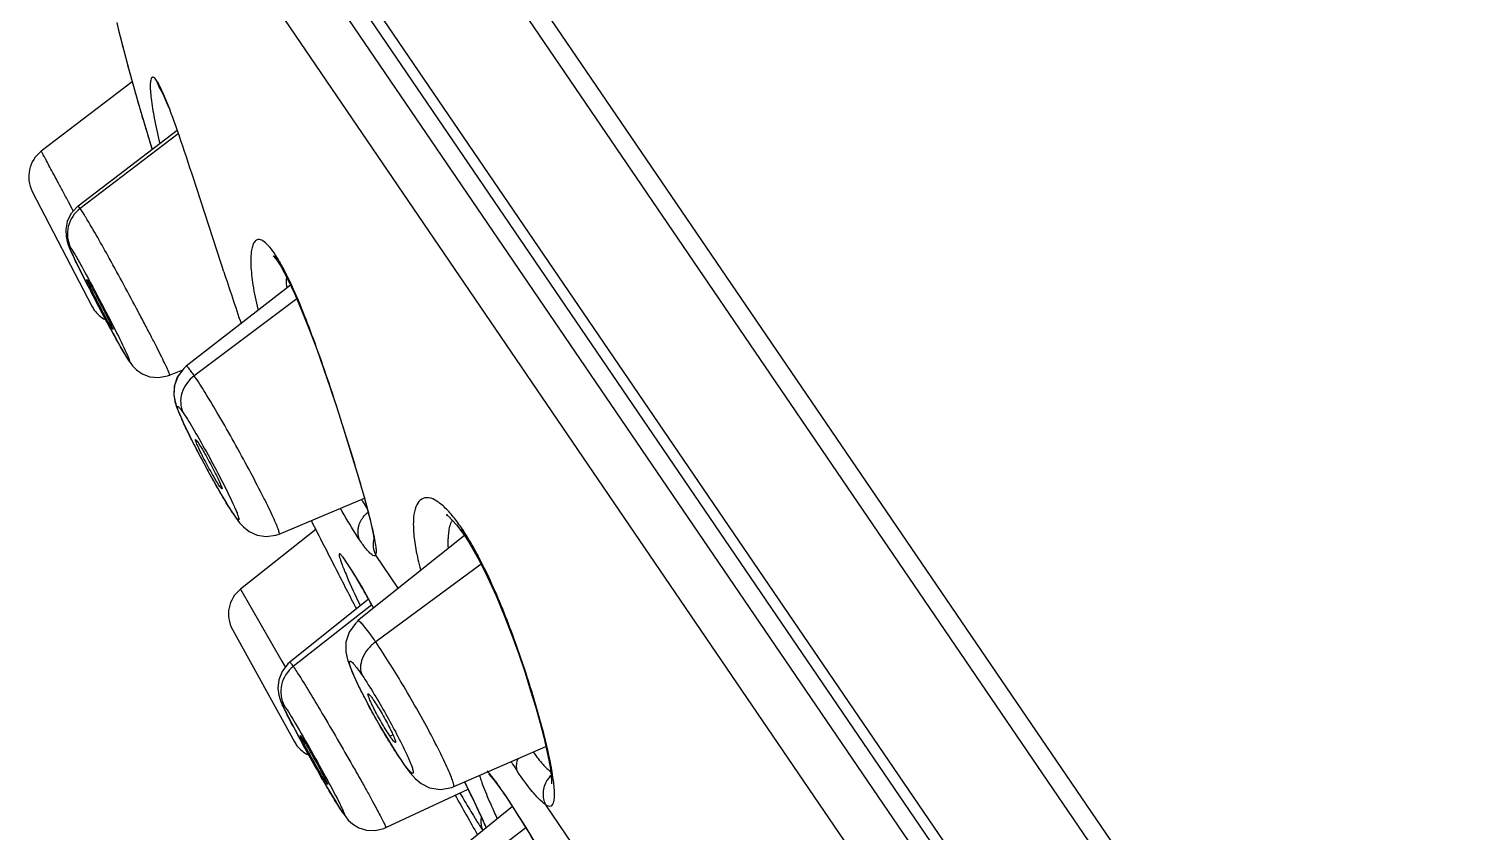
# Model space of a CAD drawing. Extents: x 0 to 1693, y 0 to 1240.
# Drawn here: x 1166.54 to 1189.04, y 659.82 to 672.42 of the extents above; entities that cross this region are included whole.
import ezdxf

# ---------------------------------------------------------------- set-up
doc = ezdxf.new("R2010")
doc.units = 0
doc.header["$LTSCALE"] = 14
doc.header["$MEASUREMENT"] = 0
doc.layers.add('DEF_LAYER_ASSEM_MEMBER', color=7, linetype='CONTINUOUS')

msp = doc.modelspace()

# ---------------------------------------------------------------- linework, layer by layer
at = {"layer": 'DEF_LAYER_ASSEM_MEMBER', "color": 9, "linetype": 'Continuous'}
for p, q in [((1211.183, 615.22), (1167.334, 679.564)), ((1211.873, 617.545), (1169.751, 679.357)), ((1170.559, 678.677), (1213.711, 615.369)), ((1209.948, 616.233), (1167.825, 678.045)), ((1167.388, 677.207), (1209.008, 616.133)), ((1168.605, 671.467), (1168.548, 671.603)), ((1168.888, 670.766), (1167.35, 669.6)), ((1168.478, 670.527), (1168.461, 670.582)), ((1167.226, 669.593), (1167.167, 669.704)), ((1167.242, 669.563), (1167.226, 669.593)), ((1167.35, 669.6), (1167.319, 669.638)), ((1170.441, 668.774), (1170.393, 668.896)), ((1170.745, 668.183), (1169.138, 666.977)), ((1168.097, 667.242), (1168.126, 667.193)), ((1169.55, 665.254), (1169.535, 665.247)), ((1169.746, 664.821), (1169.772, 664.777)), ((1173.362, 664.488), (1173.327, 664.591)), ((1172.335, 663.645), (1171.982, 664.164)), ((1171.539, 664.025), (1171.512, 664.072)), ((1173.632, 664.022), (1171.981, 662.805)), ((1169.863, 663.632), (1170.512, 662.501)), ((1171.92, 663.385), (1170.69, 662.419)), ((1170.512, 662.501), (1170.548, 662.439)), ((1170.548, 662.439), (1170.566, 662.408)), ((1172.253, 661.348), (1172.207, 661.326)), ((1172.37, 660.971), (1172.391, 660.935)), ((1174.008, 660.403), (1173.986, 660.441)), ((1171.452, 660.149), (1171.475, 660.112)), ((1175.857, 658.477), (1174.648, 660.252)), ((1174.334, 659.893), (1173.07, 658.926))]:
    msp.add_line(p, q, dxfattribs=at)
at = {"layer": 'DEF_LAYER_ASSEM_MEMBER', "color": 7, "linetype": 'Continuous'}
for p, q in [((1210.828, 615.435), (1167.405, 679.156)), ((1167.922, 672.515), (1167.946, 672.416)), ((1167.946, 672.416), (1168.008, 672.172)), ((1168.167, 671.581), (1166.741, 670.495)), ((1168.605, 671.467), (1168.605, 671.467)), ((1168.689, 671.295), (1168.737, 671.178)), ((1168.868, 670.823), (1167.318, 669.637)), ((1166.6, 669.867), (1167.534, 668.067)), ((1170.412, 668.814), (1170.441, 668.774)), ((1170.442, 668.772), (1170.441, 668.774)), ((1170.442, 668.772), (1170.493, 668.692)), ((1167.432, 668.465), (1167.497, 668.339)), ((1167.455, 668.484), (1167.464, 668.474)), ((1170.645, 668.399), (1169.009, 667.129)), ((1167.714, 667.922), (1167.791, 667.778)), ((1167.79, 667.78), (1167.866, 667.641)), ((1167.864, 667.702), (1167.855, 667.713)), ((1167.865, 667.643), (1167.937, 667.512)), ((1167.936, 667.514), (1168.003, 667.395)), ((1168.109, 667.218), (1168.128, 667.189)), ((1168.126, 667.193), (1168.128, 667.189)), ((1168.126, 667.193), (1168.133, 667.183)), ((1168.133, 667.183), (1168.171, 667.133)), ((1168.751, 666.986), (1168.959, 667.072)), ((1168.957, 667.07), (1168.872, 666.954)), ((1168.752, 666.985), (1168.752, 666.985)), ((1168.895, 666.405), (1168.941, 666.297)), ((1168.938, 666.303), (1168.998, 666.174)), ((1168.995, 666.18), (1169.068, 666.031)), ((1169.065, 666.037), (1169.148, 665.871)), ((1169.145, 665.878), (1169.238, 665.7)), ((1169.235, 665.705), (1169.335, 665.519)), ((1169.332, 665.524), (1169.436, 665.336)), ((1169.434, 665.34), (1169.538, 665.157)), ((1169.536, 665.16), (1169.636, 664.99)), ((1170.468, 664.496), (1171.804, 665.059)), ((1169.635, 664.992), (1169.726, 664.846)), ((1169.726, 664.846), (1169.773, 664.776)), ((1169.772, 664.777), (1169.773, 664.776)), ((1169.772, 664.777), (1169.795, 664.744)), ((1169.795, 664.744), (1169.847, 664.674)), ((1173.25, 664.638), (1173.362, 664.488)), ((1171.042, 664.566), (1169.863, 663.632)), ((1170.468, 664.495), (1170.468, 664.495)), ((1173.374, 664.472), (1171.698, 663.138)), ((1173.362, 664.487), (1173.362, 664.488)), ((1173.362, 664.487), (1173.44, 664.367)), ((1173.44, 664.367), (1173.586, 664.112)), ((1171.539, 664.025), (1171.557, 663.998)), ((1171.539, 664.025), (1171.539, 664.025)), ((1171.557, 663.998), (1171.617, 663.904)), ((1171.871, 663.473), (1170.635, 662.488)), ((1171.704, 663.131), (1171.664, 663.096)), ((1171.704, 663.131), (1171.703, 663.131)), ((1169.736, 662.998), (1170.709, 661.24)), ((1171.714, 662.112), (1171.809, 661.923)), ((1171.809, 661.923), (1171.922, 661.713)), ((1171.922, 661.713), (1172.047, 661.49)), ((1172.047, 661.49), (1172.18, 661.264)), ((1170.776, 661.318), (1170.841, 661.199)), ((1170.798, 661.339), (1170.813, 661.32)), ((1172.18, 661.264), (1172.312, 661.052)), ((1172.312, 661.052), (1172.391, 660.934)), ((1173.198, 660.533), (1174.649, 661.166)), ((1171.057, 660.812), (1171.132, 660.68)), ((1172.391, 660.935), (1172.391, 660.934)), ((1171.132, 660.68), (1171.207, 660.55)), ((1171.207, 660.55), (1171.279, 660.428)), ((1171.227, 660.571), (1171.211, 660.591)), ((1172.138, 659.895), (1173.429, 660.499)), ((1173.936, 660.505), (1174.008, 660.403)), ((1174.008, 660.402), (1174.008, 660.403)), ((1174.008, 660.402), (1174.066, 660.316)), ((1171.405, 660.22), (1171.456, 660.139)), ((1171.456, 660.14), (1171.476, 660.111)), ((1174.125, 660.224), (1172.854, 659.196)), ((1171.511, 660.061), (1171.551, 660.013))]:
    msp.add_line(p, q, dxfattribs=at)
for points in [[(1168.008, 672.172), (1168.117, 671.758), (1168.268, 671.219), (1168.458, 670.592), (1168.479, 670.526)], [(1168.605, 671.467), (1168.619, 671.444), (1168.649, 671.385), (1168.689, 671.295)], [(1167.319, 669.638), (1167.299, 669.621), (1167.205, 669.516), (1167.147, 669.394)], [(1167.147, 669.394), (1167.123, 669.269), (1167.128, 669.16), (1167.146, 669.082), (1167.164, 669.029), (1167.185, 668.979), (1167.21, 668.922), (1167.241, 668.854), (1167.279, 668.775)], [(1167.279, 668.775), (1167.323, 668.684), (1167.374, 668.58), (1167.432, 668.465)], [(1170.377, 668.857), (1170.373, 668.859), (1170.412, 668.814)], [(1170.493, 668.692), (1170.6, 668.495), (1170.714, 668.253)], [(1167.497, 668.339), (1167.566, 668.204), (1167.639, 668.064), (1167.714, 667.922)], [(1170.714, 668.253), (1170.831, 667.981), (1170.946, 667.691), (1171.058, 667.391), (1171.165, 667.088), (1171.268, 666.789), (1171.365, 666.495), (1171.456, 666.211), (1171.542, 665.94), (1171.62, 665.685), (1171.691, 665.45), (1171.754, 665.235), (1171.809, 665.041), (1171.855, 664.869), (1171.893, 664.72), (1171.921, 664.596), (1171.94, 664.499), (1171.95, 664.432), (1171.951, 664.425)], [(1167.937, 667.512), (1168.003, 667.395), (1168.061, 667.296), (1168.109, 667.218)], [(1168.003, 667.395), (1168.061, 667.296), (1168.109, 667.218)], [(1168.171, 667.133), (1168.232, 667.071), (1168.323, 667.008), (1168.441, 666.962), (1168.577, 666.948), (1168.719, 666.973), (1168.752, 666.985)], [(1169.013, 667.125), (1168.974, 667.091), (1168.878, 666.965), (1168.827, 666.824), (1168.818, 666.682), (1168.836, 666.574)], [(1168.872, 666.954), (1168.825, 666.811), (1168.819, 666.672), (1168.838, 666.568), (1168.864, 666.486)], [(1168.836, 666.574), (1168.862, 666.491), (1168.897, 666.4)], [(1169.847, 664.674), (1169.908, 664.607), (1169.998, 664.536), (1170.122, 664.478), (1170.264, 664.455), (1170.416, 664.476), (1170.468, 664.495)], [(1173.112, 664.792), (1173.087, 664.799), (1173.122, 664.774), (1173.25, 664.638)], [(1171.509, 664.068), (1171.506, 664.071), (1171.516, 664.059), (1171.539, 664.025)], [(1173.586, 664.112), (1173.73, 663.828), (1173.867, 663.527), (1173.996, 663.219), (1174.114, 662.912), (1174.223, 662.611), (1174.322, 662.32), (1174.41, 662.041), (1174.489, 661.778), (1174.557, 661.534), (1174.614, 661.314), (1174.66, 661.12), (1174.694, 660.952), (1174.719, 660.813), (1174.733, 660.704), (1174.739, 660.628), (1174.739, 660.585), (1174.738, 660.581)], [(1171.617, 663.904), (1171.69, 663.785), (1171.772, 663.645), (1171.862, 663.487), (1171.947, 663.336)], [(1171.664, 663.096), (1171.565, 662.96), (1171.515, 662.802), (1171.513, 662.649), (1171.539, 662.528), (1171.579, 662.412)], [(1170.514, 662.343), (1170.462, 662.212), (1170.448, 662.082), (1170.462, 661.973), (1170.483, 661.903), (1170.502, 661.854), (1170.524, 661.806), (1170.549, 661.753), (1170.581, 661.689), (1170.619, 661.614)], [(1170.637, 662.486), (1170.607, 662.46), (1170.514, 662.343)], [(1171.579, 662.412), (1171.637, 662.275), (1171.714, 662.112)], [(1170.619, 661.614), (1170.665, 661.527), (1170.717, 661.428), (1170.776, 661.318)], [(1170.841, 661.199), (1170.91, 661.073), (1170.983, 660.943), (1171.057, 660.812)], [(1172.391, 660.935), (1172.439, 660.864), (1172.523, 660.754)], [(1171.206, 660.552), (1171.278, 660.43), (1171.345, 660.317)], [(1172.523, 660.754), (1172.601, 660.665), (1172.694, 660.587), (1172.826, 660.519), (1172.999, 660.491), (1173.175, 660.524), (1173.198, 660.533)], [(1173.375, 660.61), (1173.48, 660.396), (1173.537, 660.277), (1173.588, 660.17), (1173.632, 660.076)], [(1173.764, 660.725), (1173.757, 660.73), (1173.763, 660.724), (1173.788, 660.697)], [(1173.788, 660.697), (1173.827, 660.651), (1173.877, 660.586), (1173.936, 660.505)], [(1171.345, 660.318), (1171.405, 660.22), (1171.456, 660.14)], [(1171.475, 660.112), (1171.48, 660.104), (1171.511, 660.061)], [(1174.066, 660.316), (1174.195, 660.117), (1174.332, 659.896), (1174.473, 659.661), (1174.616, 659.418), (1174.757, 659.17), (1174.896, 658.922), (1175.031, 658.676), (1175.159, 658.437), (1175.281, 658.206), (1175.354, 658.064)], [(1171.551, 660.013), (1171.618, 659.952), (1171.716, 659.893), (1171.838, 659.854), (1171.972, 659.849), (1172.11, 659.881), (1172.138, 659.894)], [(1173.632, 660.076), (1173.668, 659.995), (1173.697, 659.929), (1173.713, 659.891)]]:
    msp.add_lwpolyline(points, dxfattribs=at)
at = {"layer": 'DEF_LAYER_ASSEM_MEMBER', "color": 9, "linetype": 'Continuous'}
for centre, radius, start, end in [((1199.533, 680.272), 32.549, 193.967, 195.1979), ((1198.457, 679.984), 31.435, 195.2044, 195.5923), ((1198.4, 679.967), 31.375, 195.5908, 196.2143), ((1198.309, 679.942), 31.281, 196.2161, 196.8047), ((1198.015, 679.852), 30.974, 196.8039, 197.4151), ((1263.929, 699.593), 99.287, 198.18515, 198.68159), ((1173.575, 664.525), 0.438, 154.2946, 158.1855), ((1165.996, 663.183), 6.099, 13.0111, 13.1348), ((1172.34, 664.34), 0.399, 167.3416, 206.2204), ((1170.608, 662.728), 3.296, 32.6572, 34.4167), ((1169.945, 662.305), 4.082, 30.2805, 32.6377), ((1169.366, 662.614), 2.594, 33.2591, 34.2016), ((1159.63, 656.633), 14.023, 30.1553, 30.8516), ((1150.175, 651.173), 24.941, 29.2116, 30.0905), ((1175.444, 663.065), 3.719, 214.2604, 215.0005), ((1180.491, 665.053), 7.605, 212.9038, 214.2297), ((1138.481, 643.383), 38.916, 26.0528, 26.2796), ((1175.003, 661.117), 1.452, 196.0804, 197.4622), ((1175.022, 660.421), 0.414, 135.0864, 147.9545), ((1167.514, 656.035), 7.83, 33.9635, 34.2476), ((1169.65, 658.152), 4.422, 23.0126, 23.6793)]:
    msp.add_arc(centre, radius, start, end, dxfattribs=at)
at = {"layer": 'DEF_LAYER_ASSEM_MEMBER', "color": 7, "linetype": 'Continuous'}
for centre, radius, start, end in [((1167.044, 670.097), 0.5, 127.2837, 207.4412), ((1384.827, 773.406), 239.896, 206.94212, 207.14829), ((1367.644, 764.593), 220.585, 207.14806, 207.32888), ((1170.174, 663.24), 0.5, 128.4032, 208.9412), ((1260.776, 709.263), 100.26, 209.16474, 209.57292)]:
    msp.add_arc(centre, radius, start, end, dxfattribs=at)
at = {"layer": 'DEF_LAYER_ASSEM_MEMBER', "color": 9, "linetype": 'Continuous'}
for points, start_tangent, end_tangent in [([(1226.238, 632.363), (1224.242, 635.315), (1222.022, 638.704), (1219.601, 642.464), (1216.919, 646.469), (1213.958, 650.606), (1210.752, 654.791), (1207.382, 658.971), (1203.935, 663.101), (1197.067, 670.973), (1190.636, 677.945), (1181.141, 687.88)], (-0.544815, 0.838556), (-0.694865, 0.71914)), ([(1168.47, 671.648), (1168.455, 671.609), (1168.448, 671.54), (1168.451, 671.444), (1168.462, 671.323), (1168.511, 671.013), (1168.594, 670.627)], (-0.623543, -0.781789), (0.233023, -0.972471)), ([(1168.548, 671.603), (1168.523, 671.635), (1168.502, 671.653), (1168.484, 671.657), (1168.47, 671.647)], (-0.555874, 0.831267), (-0.597946, -0.801536)), ([(1168.606, 671.501), (1168.59, 671.532), (1168.548, 671.603)], (-0.44407, 0.895992), (-0.569949, 0.82168)), ([(1168.676, 671.345), (1168.657, 671.389), (1168.606, 671.501)], (-0.384869, 0.922971), (-0.44407, 0.895992)), ([(1169.601, 668.606), (1169.098, 670.152), (1168.87, 670.83), (1168.676, 671.345)], (-0.312303, 0.949983), (-0.387447, 0.921892)), ([(1167.167, 669.704), (1167.078, 669.87), (1166.996, 670.023), (1166.924, 670.158), (1166.861, 670.274), (1166.81, 670.369), (1166.789, 670.407), (1166.772, 670.438), (1166.758, 670.463), (1166.749, 670.481), (1166.743, 670.491), (1166.741, 670.495)], (-0.470898, 0.882188), (-0.795591, -0.605834)), ([(1167.35, 669.6), (1167.163, 669.316), (1167.201, 668.984)], (-0.796675, -0.604408), (0.457129, -0.8894)), ([(1167.437, 669.462), (1167.411, 669.506), (1167.35, 669.6)], (-0.517924, 0.855426), (-0.565602, 0.824679)), ([(1168.752, 666.985), (1168.753, 666.991), (1168.749, 667.005), (1168.74, 667.028), (1168.727, 667.06), (1168.687, 667.148), (1168.629, 667.266), (1168.556, 667.413), (1168.469, 667.583), (1168.37, 667.772), (1168.263, 667.975), (1168.034, 668.403), (1167.806, 668.82), (1167.437, 669.462)], (0.92875, 0.370707), (-0.517924, 0.855426)), ([(1170.212, 669.091), (1170.141, 669.111), (1170.111, 669.102), (1170.085, 669.08), (1170.055, 669.025), (1170.035, 668.944), (1170.025, 668.713), (1170.058, 668.401), (1170.134, 668.018)], (-0.863274, 0.504736), (0.230472, -0.973079)), ([(1168.03, 667.35), (1167.91, 667.561), (1167.759, 667.84), (1167.594, 668.151), (1167.436, 668.458), (1167.366, 668.597), (1167.305, 668.721), (1167.254, 668.826), (1167.216, 668.91), (1167.201, 668.943), (1167.19, 668.97), (1167.183, 668.99), (1167.179, 669.003), (1167.179, 669.009), (1167.183, 669.008), (1167.19, 669), (1167.201, 668.984)], (-0.50596, 0.862557), (0.563138, -0.826363)), ([(1167.201, 668.984), (1167.269, 668.874), (1167.374, 668.688), (1167.65, 668.177), (1167.926, 667.641), (1168.097, 667.283)], (0.563138, -0.826363), (0.3944, -0.918939)), ([(1170.393, 668.896), (1170.296, 669.02), (1170.213, 669.09)], (-0.55934, 0.828938), (-0.870172, 0.492747)), ([(1170.497, 668.726), (1170.47, 668.773), (1170.393, 668.896)], (-0.487623, 0.873054), (-0.566632, 0.823971)), ([(1170.61, 668.507), (1170.582, 668.565), (1170.497, 668.726)], (-0.434673, 0.900588), (-0.487623, 0.873054)), ([(1170.587, 668.371), (1170.586, 668.41), (1170.587, 668.519)], (-0.035861, 0.999357), (0.040559, 0.999177)), ([(1171.935, 664.569), (1171.717, 665.377), (1171.389, 666.44), (1171.005, 667.555), (1170.611, 668.506)], (-0.227233, 0.973841), (-0.437158, 0.899385)), ([(1168.097, 667.242), (1168.084, 667.261), (1168.03, 667.35)], (-0.563148, 0.826356), (-0.50596, 0.862557)), ([(1168.097, 667.283), (1168.107, 667.259), (1168.114, 667.24), (1168.119, 667.226), (1168.12, 667.218), (1168.119, 667.215), (1168.114, 667.219), (1168.107, 667.227), (1168.097, 667.242)], (0.3944, -0.918939), (-0.563148, 0.826356)), ([(1169.138, 666.977), (1169.089, 667.046), (1169.052, 667.094), (1169.027, 667.12), (1169.013, 667.125)], (-0.562626, 0.826712), (-0.795981, -0.605322)), ([(1169.138, 666.977), (1168.943, 666.704), (1168.964, 666.398)], (-0.799837, -0.600217), (0.444573, -0.895743)), ([(1170.468, 664.495), (1170.47, 664.518), (1170.453, 664.576), (1170.416, 664.668), (1170.361, 664.79), (1170.29, 664.939), (1170.203, 665.111), (1169.996, 665.507), (1169.762, 665.936), (1169.525, 666.352), (1169.308, 666.713), (1169.138, 666.977)], (0.903515, 0.428556), (-0.564414, 0.825492)), ([(1169.64, 664.987), (1169.487, 665.247), (1169.319, 665.551), (1169.155, 665.861), (1169.081, 666.006), (1169.016, 666.139), (1168.962, 666.255), (1168.92, 666.352), (1168.891, 666.425), (1168.876, 666.474), (1168.874, 666.488), (1168.876, 666.496), (1168.881, 666.497), (1168.891, 666.491), (1168.904, 666.478), (1168.92, 666.458), (1168.964, 666.398)], (-0.521489, 0.853258), (0.563138, -0.826363)), ([(1168.964, 666.398), (1169.136, 666.121), (1169.354, 665.735), (1169.744, 664.973)], (0.563138, -0.826363), (0.41725, -0.908792)), ([(1173.054, 664.921), (1172.905, 665.031), (1172.778, 665.066), (1172.68, 665.028), (1172.612, 664.924), (1172.576, 664.758), (1172.575, 664.536), (1172.61, 664.26), (1172.683, 663.938)], (-0.733124, 0.680095), (0.256873, -0.966445)), ([(1169.746, 664.821), (1169.723, 664.856), (1169.64, 664.987)], (-0.563143, 0.826359), (-0.521489, 0.853258)), ([(1169.744, 664.973), (1169.78, 664.892), (1169.808, 664.826), (1169.827, 664.774), (1169.837, 664.739), (1169.838, 664.728), (1169.837, 664.721), (1169.834, 664.718), (1169.828, 664.72), (1169.82, 664.726), (1169.81, 664.737), (1169.782, 664.771)], (0.41725, -0.908792), (-0.600055, 0.799959)), ([(1169.782, 664.771), (1169.774, 664.782), (1169.746, 664.821)], (-0.600055, 0.799959), (-0.563143, 0.826359)), ([(1171.73, 664.403), (1171.664, 664.505), (1171.429, 664.898)], (-0.562668, 0.826683), (-0.49202, 0.870584)), ([(1171.722, 664.638), (1171.815, 664.796), (1171.862, 664.84)], (0.301595, 0.953436), (0.773853, 0.633366)), ([(1171.759, 665.039), (1171.782, 664.999), (1171.85, 664.892)], (0.511875, -0.85906), (0.546995, -0.837136)), ([(1173.144, 664.829), (1173.121, 664.854), (1173.055, 664.92)], (-0.666693, 0.745332), (-0.73675, 0.676165)), ([(1173.327, 664.591), (1173.28, 664.658), (1173.144, 664.829)], (-0.560443, 0.828193), (-0.666693, 0.745332)), ([(1171.73, 664.403), (1171.708, 664.578), (1171.722, 664.638)], (-0.393703, 0.919238), (0.301595, 0.953436)), ([(1173.119, 664.419), (1173.125, 664.497), (1173.168, 664.688)], (0.042001, 0.999118), (0.372464, 0.928047)), ([(1171.803, 664.302), (1171.786, 664.325), (1171.73, 664.403)], (-0.603534, 0.797337), (-0.564199, 0.825639)), ([(1171.982, 664.164), (1171.993, 664.21), (1171.989, 664.292), (1171.97, 664.408), (1171.938, 664.556)], (0.578329, 0.815803), (-0.22513, 0.974329)), ([(1173.119, 664.289), (1173.118, 664.323), (1173.119, 664.419)], (-0.038714, 0.99925), (0.042001, 0.999118)), ([(1171.512, 664.072), (1171.47, 664.131), (1171.439, 664.168), (1171.428, 664.179), (1171.419, 664.184), (1171.413, 664.184), (1171.409, 664.178), (1171.409, 664.168), (1171.411, 664.152), (1171.424, 664.105), (1171.447, 664.037), (1171.481, 663.95)], (-0.563155, 0.826351), (0.375933, -0.926647)), ([(1171.982, 664.164), (1171.957, 664.154), (1171.919, 664.174), (1171.867, 664.223), (1171.803, 664.302)], (-0.590391, -0.807117), (-0.603534, 0.797337)), ([(1173.617, 664.094), (1173.581, 664.164), (1173.47, 664.363)], (-0.457074, 0.889429), (-0.504934, 0.863158)), ([(1171.481, 663.95), (1171.528, 663.836), (1171.736, 663.383)], (0.375933, -0.926647), (0.42952, -0.903058)), ([(1171.668, 663.824), (1171.631, 663.885), (1171.536, 664.037)], (-0.513463, 0.858112), (-0.548876, 0.835904)), ([(1174.76, 660.685), (1174.614, 661.369), (1174.357, 662.251), (1174.017, 663.205), (1173.618, 664.093)], (-0.147542, 0.989056), (-0.459431, 0.888213)), ([(1171.981, 662.805), (1171.875, 662.956), (1171.791, 663.062), (1171.734, 663.121), (1171.704, 663.131)], (-0.562776, 0.826609), (-0.789221, -0.614109)), ([(1171.981, 662.805), (1171.86, 662.691), (1171.774, 662.549), (1171.743, 662.405), (1171.768, 662.283)], (-0.804826, -0.593511), (0.417166, -0.90883)), ([(1173.198, 660.533), (1173.205, 660.555), (1173.195, 660.604), (1173.169, 660.68), (1173.128, 660.781), (1173.002, 661.05), (1172.827, 661.389), (1172.619, 661.765), (1172.397, 662.148), (1171.981, 662.805)], (0.910859, 0.412718), (-0.56404, 0.825747)), ([(1170.69, 662.419), (1170.506, 662.132), (1170.548, 661.808)], (-0.786293, -0.617854), (0.4787, -0.877979)), ([(1170.635, 662.488), (1170.641, 662.485), (1170.652, 662.472), (1170.668, 662.45), (1170.69, 662.419)], (0.962562, 0.27106), (0.562707, -0.826657)), ([(1170.69, 662.419), (1170.704, 662.397), (1170.757, 662.317)], (0.563311, -0.826245), (0.540025, -0.841649)), ([(1172.37, 660.971), (1171.998, 661.579), (1171.814, 661.918), (1171.736, 662.074), (1171.67, 662.212), (1171.619, 662.328), (1171.586, 662.416), (1171.571, 662.475), (1171.575, 662.502), (1171.584, 662.503), (1171.598, 662.496), (1171.616, 662.48), (1171.638, 662.456), (1171.695, 662.385), (1171.768, 662.283)], (-0.563142, 0.82636), (0.563138, -0.826363)), ([(1170.757, 662.317), (1171.139, 661.691), (1171.379, 661.282), (1171.62, 660.864), (1171.733, 660.665), (1171.837, 660.48), (1171.928, 660.314), (1172.006, 660.17), (1172.067, 660.053), (1172.11, 659.967), (1172.125, 659.937), (1172.134, 659.914), (1172.138, 659.9), (1172.138, 659.895)], (0.540025, -0.841649), (-0.886904, -0.461953)), ([(1171.768, 662.283), (1172.139, 661.675), (1172.468, 661.041)], (0.563138, -0.826363), (0.418274, -0.908321)), ([(1171.371, 660.276), (1171.237, 660.5), (1171.073, 660.784), (1170.901, 661.091), (1170.741, 661.383), (1170.614, 661.624), (1170.534, 661.787), (1170.51, 661.852), (1170.548, 661.808)], (-0.52399, 0.851725), (0.563138, -0.826363)), ([(1170.548, 661.808), (1170.717, 661.534), (1170.968, 661.099), (1171.229, 660.629), (1171.422, 660.261)], (0.563138, -0.826363), (0.447459, -0.894304)), ([(1172.468, 661.041), (1172.551, 660.841), (1172.568, 660.78), (1172.57, 660.761), (1172.567, 660.75), (1172.56, 660.746), (1172.549, 660.75), (1172.533, 660.762), (1172.514, 660.781), (1172.49, 660.808), (1172.462, 660.842), (1172.397, 660.931)], (0.418274, -0.908321), (-0.573768, 0.819018)), ([(1174.454, 661.073), (1174.604, 660.884), (1174.727, 660.768)], (0.588364, -0.808596), (0.806366, -0.591416)), ([(1173.785, 660.718), (1173.77, 660.736), (1173.729, 660.785)], (-0.626502, 0.77942), (-0.665716, 0.746205)), ([(1174.203, 660.775), (1174.191, 660.821), (1174.214, 660.977)], (-0.354723, 0.934971), (0.383239, 0.923649)), ([(1174.508, 660.377), (1174.441, 660.454), (1174.203, 660.775)], (-0.677049, 0.735938), (-0.563761, 0.825938)), ([(1173.618, 660.681), (1173.644, 660.604), (1173.762, 660.308)], (0.299525, -0.954089), (0.397389, -0.91765)), ([(1173.987, 660.441), (1173.931, 660.522), (1173.785, 660.718)], (-0.56312, 0.826375), (-0.626502, 0.77942)), ([(1174.648, 660.252), (1174.609, 660.443), (1174.671, 660.641)], (-0.438732, 0.898618), (0.529861, 0.848085)), ([(1174.648, 660.252), (1174.73, 660.234), (1174.774, 660.304), (1174.783, 660.37), (1174.783, 660.456), (1174.76, 660.685)], (0.85135, -0.524597), (-0.147542, 0.989056)), ([(1173.301, 660.435), (1173.359, 660.338), (1173.512, 660.082)], (0.504446, -0.863443), (0.522594, -0.852582)), ([(1173.7, 659.928), (1173.651, 660.036), (1173.443, 660.474)], (-0.40129, 0.915951), (-0.439132, 0.898423)), ([(1175.359, 658.059), (1174.661, 659.344), (1174.008, 660.409)], (-0.458172, 0.888863), (-0.558698, 0.829371)), ([(1174.648, 660.252), (1174.617, 660.273), (1174.508, 660.377)], (-0.848562, 0.529096), (-0.677049, 0.735938)), ([(1171.452, 660.149), (1171.436, 660.173), (1171.371, 660.276)], (-0.563133, 0.826366), (-0.52399, 0.851725)), ([(1171.422, 660.261), (1171.46, 660.183), (1171.474, 660.153), (1171.483, 660.13), (1171.489, 660.114), (1171.491, 660.104), (1171.49, 660.102), (1171.484, 660.107)], (0.447459, -0.894304), (-0.693695, 0.720269)), ([(1171.484, 660.107), (1171.478, 660.113), (1171.452, 660.149)], (-0.693695, 0.720269), (-0.563133, 0.826366)), ([(1173.762, 660.308), (1173.791, 660.244), (1173.887, 660.034)], (0.397389, -0.91765), (0.425077, -0.905157)), ([(1173.512, 660.082), (1173.555, 660.012), (1173.664, 659.843)], (0.522594, -0.852582), (0.555346, -0.83162)), ([(1173.663, 659.852), (1173.647, 659.898), (1173.638, 660.053)], (-0.397445, 0.917626), (0.147748, 0.989025))]:
    msp.add_spline(points, degree=3, dxfattribs=dict(at, start_tangent=start_tangent, end_tangent=end_tangent))
at = {"layer": 'DEF_LAYER_ASSEM_MEMBER', "color": 7, "linetype": 'Continuous'}
for points, start_tangent, end_tangent in [([(1167.855, 667.713), (1167.764, 667.869), (1167.695, 667.996), (1167.622, 668.135), (1167.554, 668.269), (1167.524, 668.328), (1167.499, 668.38), (1167.479, 668.423), (1167.464, 668.455), (1167.456, 668.476), (1167.455, 668.484)], (-0.563147, 0.826357), (0.795885, 0.605448)), ([(1167.464, 668.474), (1167.518, 668.383), (1167.605, 668.224), (1167.791, 667.864)], (0.563138, -0.826363), (0.444178, -0.895939)), ([(1167.534, 668.067), (1167.571, 668.007), (1167.743, 667.856)], (0.460856, -0.887475), (0.881721, -0.471772)), ([(1167.791, 667.864), (1167.824, 667.796), (1167.848, 667.745), (1167.856, 667.727), (1167.862, 667.713), (1167.864, 667.705), (1167.864, 667.702)], (0.444178, -0.895939), (-0.923184, -0.384358)), ([(1169.535, 665.247), (1169.424, 665.429), (1169.357, 665.55), (1169.29, 665.676), (1169.231, 665.792), (1169.187, 665.887), (1169.171, 665.923), (1169.161, 665.951), (1169.156, 665.969), (1169.157, 665.977)], (-0.563143, 0.82636), (0.791422, 0.61127)), ([(1169.157, 665.977), (1169.168, 665.969), (1169.193, 665.936)], (0.791422, 0.61127), (0.563138, -0.826363)), ([(1169.193, 665.936), (1169.305, 665.751), (1169.374, 665.627), (1169.441, 665.5), (1169.5, 665.384), (1169.544, 665.29), (1169.559, 665.254), (1169.57, 665.227), (1169.574, 665.21), (1169.573, 665.203)], (0.563138, -0.826363), (-0.92016, -0.391543)), ([(1169.573, 665.203), (1169.568, 665.205), (1169.56, 665.213), (1169.535, 665.247)], (-0.92016, -0.391543), (-0.563143, 0.82636)), ([(1172.207, 661.326), (1172.088, 661.516), (1172.025, 661.627), (1171.966, 661.737), (1171.917, 661.835), (1171.882, 661.914), (1171.863, 661.968), (1171.86, 661.983), (1171.862, 661.991)], (-0.563141, 0.826361), (0.783943, 0.620832)), ([(1171.862, 661.991), (1171.872, 661.988), (1171.889, 661.972), (1171.914, 661.942), (1171.944, 661.899)], (0.783943, 0.620832), (0.563138, -0.826363)), ([(1171.944, 661.899), (1172.065, 661.705), (1172.129, 661.591), (1172.189, 661.48), (1172.238, 661.381), (1172.273, 661.302), (1172.291, 661.25), (1172.294, 661.235), (1172.291, 661.229)], (0.563138, -0.826363), (-0.915243, -0.402903)), ([(1170.709, 661.24), (1170.748, 661.179), (1170.926, 661.033)], (0.483921, -0.875112), (0.896701, -0.442636)), ([(1171.211, 660.591), (1171.11, 660.756), (1171.039, 660.881), (1170.964, 661.014), (1170.896, 661.139), (1170.866, 661.194), (1170.841, 661.243), (1170.821, 661.283), (1170.807, 661.312), (1170.799, 661.331), (1170.798, 661.339)], (-0.563134, 0.826366), (0.783495, 0.621398)), ([(1170.813, 661.32), (1170.878, 661.216), (1170.974, 661.051), (1171.167, 660.701)], (0.563138, -0.826363), (0.463439, -0.886129)), ([(1172.291, 661.229), (1172.281, 661.233), (1172.263, 661.251), (1172.238, 661.282), (1172.207, 661.326)], (-0.915243, -0.402903), (-0.563141, 0.826361)), ([(1171.167, 660.701), (1171.194, 660.647), (1171.214, 660.606), (1171.225, 660.581), (1171.227, 660.572)], (0.463439, -0.886129), (-0.905473, -0.424405))]:
    msp.add_spline(points, degree=3, dxfattribs=dict(at, start_tangent=start_tangent, end_tangent=end_tangent))

doc.saveas('drawing.dxf')
